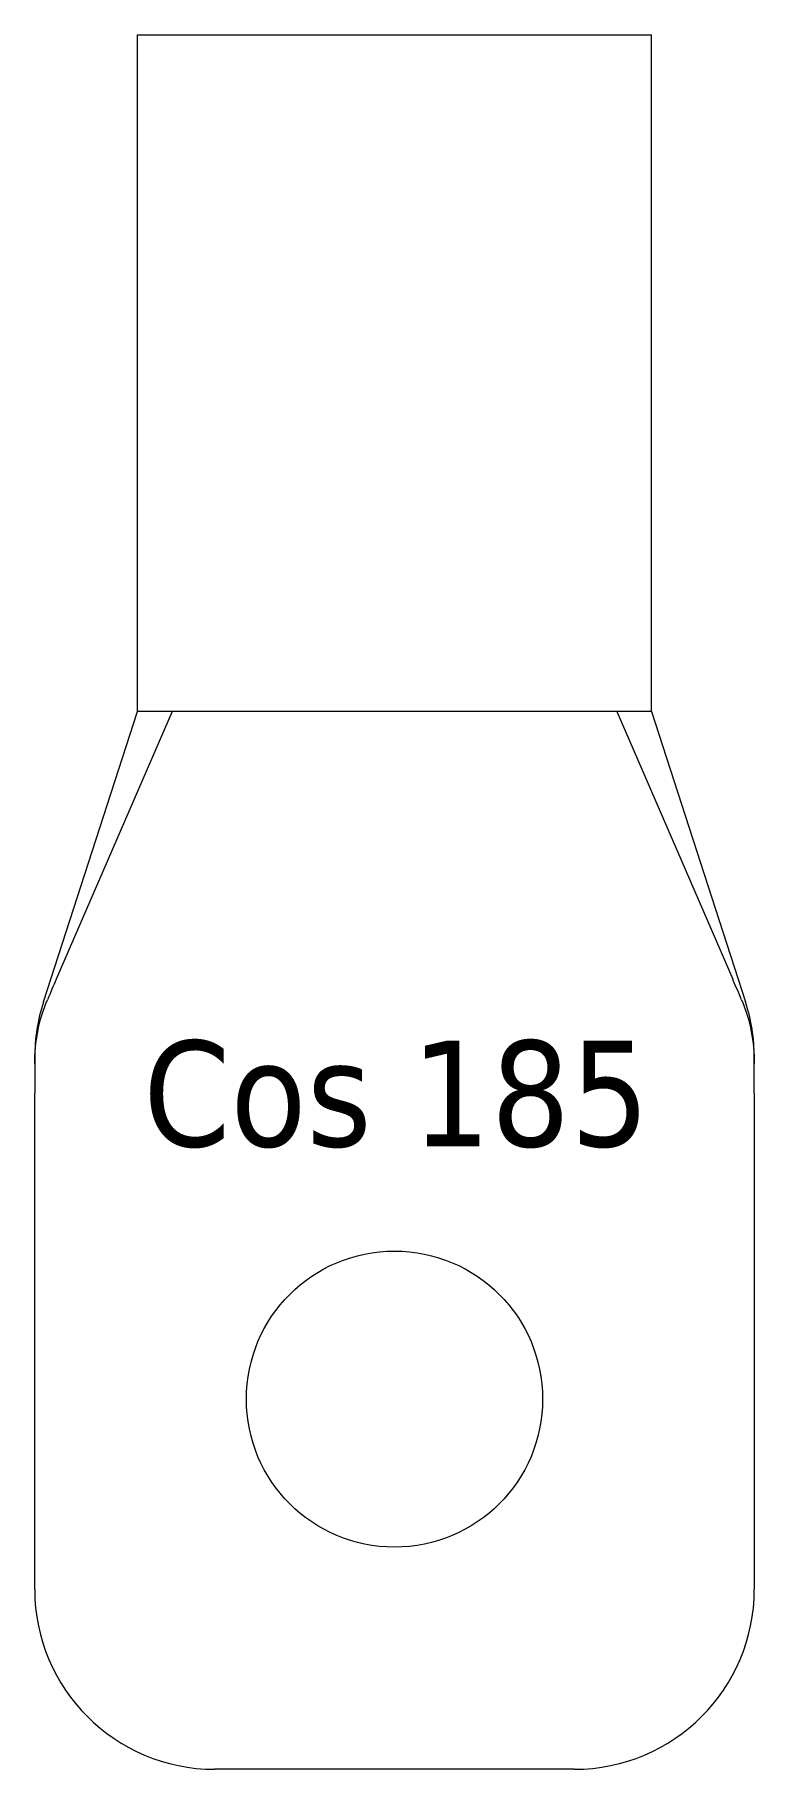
# Model space of a CAD drawing. Header units: millimetres. Extents: x 0 to 34, y 0 to 82.
import ezdxf

# ---------------------------------------------------------------- set-up
doc = ezdxf.new("R2010")
doc.units = ezdxf.units.MM
doc.layers.add('Symbol (ISO)', color=7, linetype='Continuous', lineweight=25)
doc.layers.add('Visible (ISO)', color=7, linetype='Continuous', lineweight=13)
doc.styles.add('Note Text (ISO)', font='tahoma.ttf')

# ---------------------------------------------------------------- blocks, each defined once
blk = doc.blocks.new('3tứgdq')
at = {"layer": 'Visible (ISO)'}
for p, q in [((-12.15, 64.5), (12.15, 64.5)), ((-12.15, 32.5), (-12.15, 64.5)), ((12.15, 32.5), (12.15, 64.5)), ((-16.588, 18.775), (-12.15, 32.5)), ((-10.508, 32.5), (-15.984, 19.847)), ((-10.868, 32.5), (-12.15, 32.5)), ((-10.508, 32.5), (-10.868, 32.5)), ((10.508, 32.5), (-10.508, 32.5)), ((10.868, 32.5), (10.508, 32.5)), ((10.508, 32.5), (15.984, 19.847)), ((12.15, 32.5), (10.868, 32.5)), ((12.15, 32.5), (16.588, 18.775)), ((-17, 15.852), (-17, 14.47)), ((17, 14.47), (17, 15.852)), ((-17, -9), (-17, 14.47)), ((17, 14.47), (17, -9)), ((8.5, -17.5), (-8.5, -17.5))]:
    blk.add_line(p, q, dxfattribs=at)
blk.add_circle((0, 0), 7, dxfattribs=at)
for centre, start, end in [((-8.5, 16.16), 162.08225, 180), ((8.5, 16.16), 0, 17.91775), ((-8.5, -9), 180, 270), ((8.5, -9), 270, 0)]:
    blk.add_arc(centre, 8.5, start, end, dxfattribs=at)
blk.add_open_spline([(-15.984, 19.847), (-16.118, 19.538), (-16.255, 19.214), (-16.398, 18.877)], degree=3, dxfattribs=at)
for points, knots in [([(16.398, 18.877), (16.263, 19.195), (16.133, 19.502), (15.999, 19.813), (15.992, 19.83), (15.984, 19.847)], [-0.9869675, -0.9869675, -0.9869675, -0.9869675, -0.8920773, -0.8920773, -0.8865361, -0.8865361, -0.8865361, -0.8865361]), ([(-17, 15.852), (-17, 16.37), (-16.952, 16.875), (-16.755, 17.901), (-16.598, 18.408), (-16.398, 18.877)], [0, 0, 0, 0, 0.1574501, 0.1574501, 0.3325502, 0.3325502, 0.3325502, 0.3325502]), ([(16.398, 18.877), (16.597, 18.41), (16.754, 17.905), (16.951, 16.879), (17, 16.372), (17, 15.852)], [0, 0, 0, 0, 0.1745367, 0.1745367, 0.3327626, 0.3327626, 0.3327626, 0.3327626]), ([(-17, 16.16), (-17, 16.16), (-17, 16.151), (-17, 16.114), (-17, 16.084), (-17, 16.044), (-17, 16.004), (-17, 15.954), (-17, 15.882), (-17, 15.867), (-17, 15.852)], [0.020691, 0.020691, 0.020691, 0.020691, 0.1566255, 0.1566255, 0.313251, 0.313251, 0.313251, 0.4698764, 0.4698764, 0.5087788, 0.5087788, 0.5087788, 0.5087788]), ([(17, 15.852), (17, 15.868), (17, 15.883), (17, 15.955), (17, 16.004), (17, 16.044), (17, 16.084), (17, 16.114), (17, 16.151), (17, 16.16), (17, 16.16)], [0.1172278, 0.1172278, 0.1172278, 0.1172278, 0.1565016, 0.1565016, 0.3130033, 0.3130033, 0.3130033, 0.4695049, 0.4695049, 0.6053156, 0.6053156, 0.6053156, 0.6053156])]:
    blk.add_open_spline(points, degree=3, knots=knots, dxfattribs=at)
at = {"layer": 'Symbol (ISO)', "insert": (-11.877, 16.947), "char_height": 5, "width": 34.06402, "attachment_point": 1, "style": 'Note Text (ISO)'}
blk.add_mtext('Cos 185', dxfattribs=at)

msp = doc.modelspace()

# ---------------------------------------------------------------- block references
msp.add_blockref('3tứgdq', (17, 17.5))

doc.saveas('drawing.dxf')
